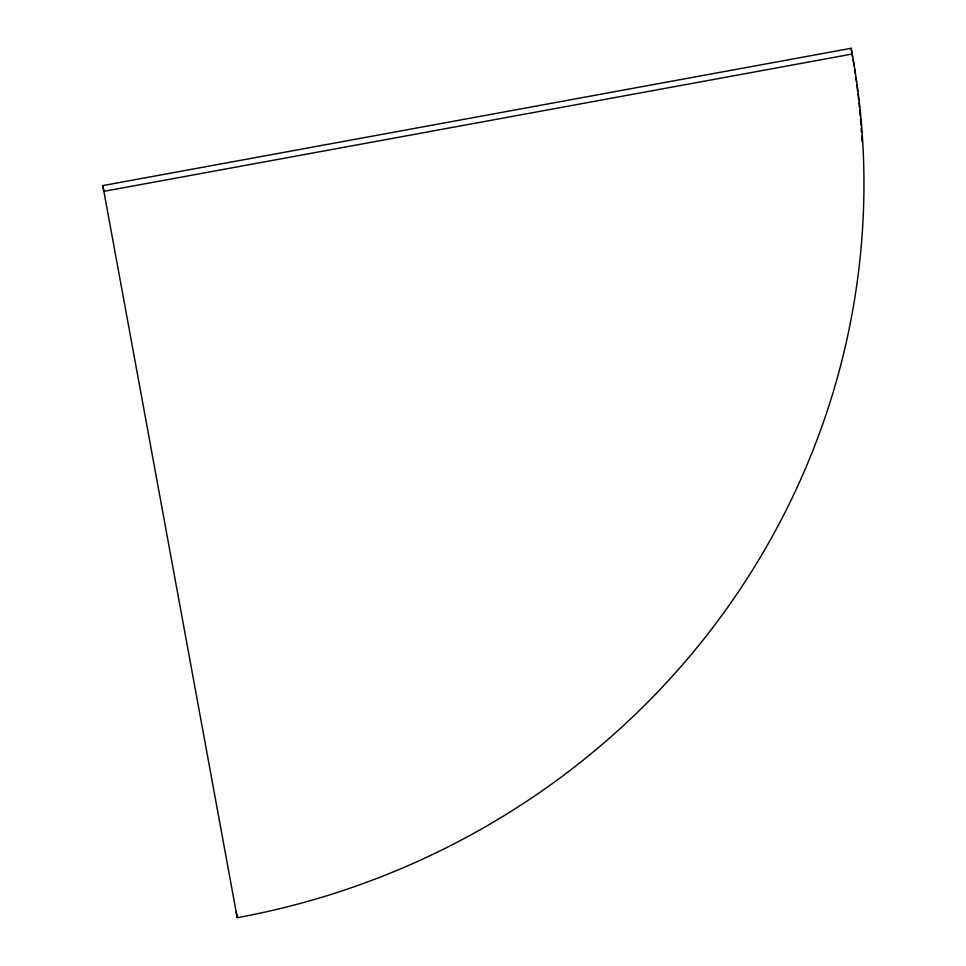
<?xml version="1.0" encoding="UTF-8"?>
<svg xmlns="http://www.w3.org/2000/svg" width="966" height="966" viewBox="0 0 966 966"><rect width="100%" height="100%" fill="white"/><g stroke="black" fill="none" stroke-linecap="round" stroke-linejoin="round"><path stroke-width="1.45" d="M102.831 185.593L851.118 48.3L852.157 54.048A760.773 738.495 -10.3 0 1 237.225 917.7L102.831 185.593L103.881 191.34L852.157 54.048M236.187 911.952L237.225 917.7M853.159 60.001A760.773 738.495 -10.3 0 1 854.113 65.869M854.572 68.803A760.773 738.495 -10.3 0 1 855.236 73.223M855.876 77.642A760.773 738.495 -10.3 0 1 856.492 82.062M856.878 85.008A760.773 738.495 -10.3 0 1 857.627 90.925M857.977 93.883A760.773 738.495 -10.3 0 1 858.653 99.8M858.967 102.758A760.773 738.495 -10.3 0 1 859.426 107.202M859.704 110.172A760.773 738.495 -10.3 0 1 860.247 116.101M860.501 119.072A760.773 738.495 -10.3 0 1 860.96 125M861.177 127.971A760.773 738.495 -10.3 0 1 861.467 132.427M861.648 135.385A760.773 738.495 -10.3 0 1 861.974 141.314M851.118 48.3A760.773 738.495 -10.3 0 1 852.676 57.066"/></g></svg>
